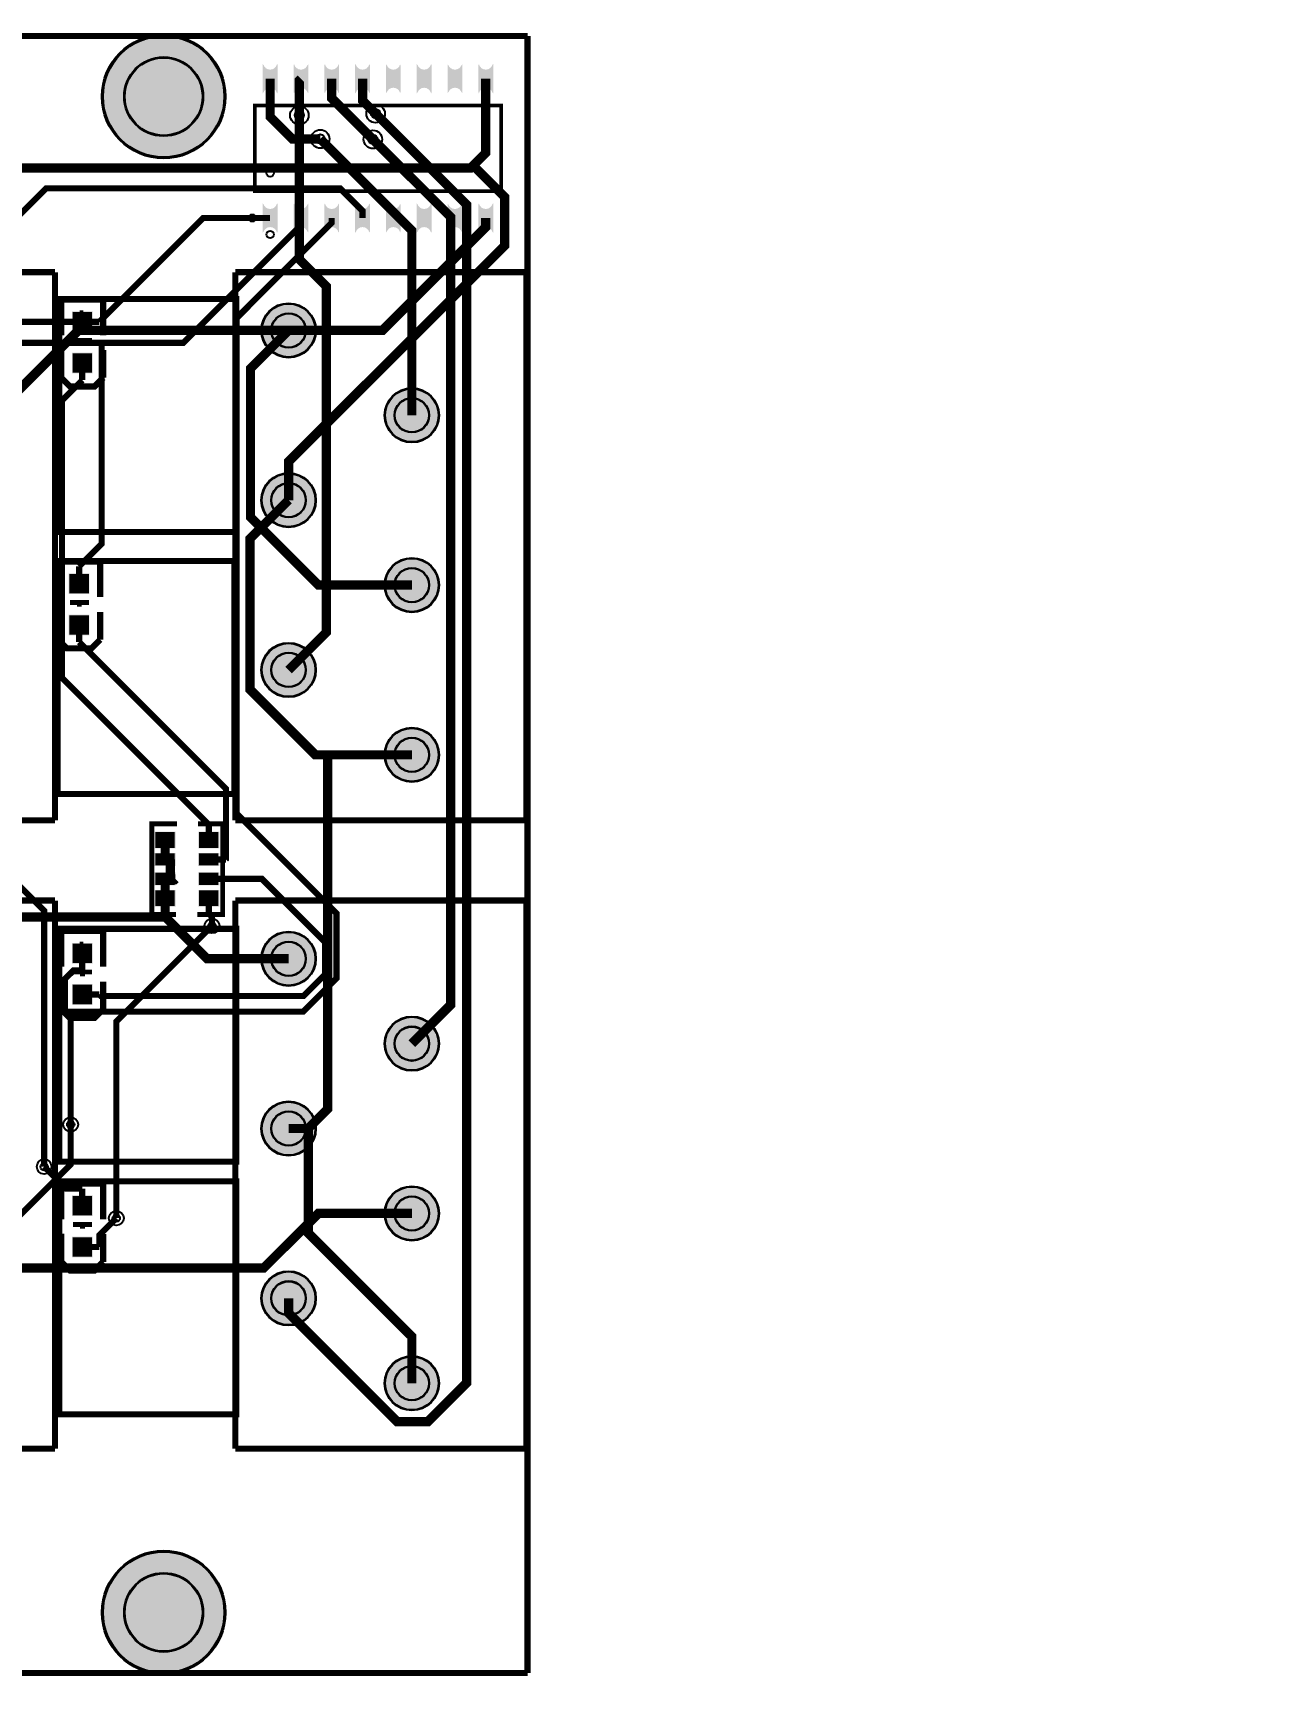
# Model space of a CAD drawing. Header units: millimetres. Extents: x 0 to 105, y 0 to 68.
# Drawn here: x 54.6 to 105.5, y -0.1 to 67.6 of the extents above; entities that cross this region are included whole.
import ezdxf

# ---------------------------------------------------------------- set-up
doc = ezdxf.new("R2010")
doc.units = ezdxf.units.MM
for name, color, linetype, true_color in [('BoardOutLine', 7, 'Continuous', 0xff00ff), ('BottomLayer', 7, 'Continuous', 0x0000ff), ('BottomSolderMaskLayer', 7, 'Continuous', 0xaa00ff), ('Document', 7, 'Continuous', 0xffffff), ('Hole', 7, 'Continuous', 0x222222), ('Multi-Layer', 7, 'Continuous', 0xc0c0c0), ('TopLayer', 7, 'Continuous', 0xff0000), ('TopPasteMaskLayer', 7, 'Continuous', 0x808080), ('TopSilkLayer', 7, 'Continuous', 0xffcc00), ('TopSolderMaskLayer', 7, 'Continuous', 0x800080)]:
    doc.layers.add(name, color=color, linetype=linetype, true_color=true_color)

msp = doc.modelspace()

# ---------------------------------------------------------------- hatches: boundary and pattern name
at = {"layer": 'BottomSolderMaskLayer'}
for points in [[(57.449, 65, 1), (62.551, 65, 1)], [(64.026, 55.359, 1), (66.277, 55.359, 1)], [(69.106, 51.859, 1), (71.357, 51.859, 1)], [(64.026, 48.359, 1), (66.277, 48.359, 1)], [(69.106, 44.859, 1), (71.357, 44.859, 1)], [(64.026, 41.359, 1), (66.277, 41.359, 1)], [(69.106, 37.859, 1), (71.357, 37.859, 1)], [(64.026, 29.451, 1), (66.277, 29.451, 1)], [(69.106, 25.951, 1), (71.357, 25.951, 1)], [(64.026, 22.451, 1), (66.277, 22.451, 1)], [(69.106, 18.951, 1), (71.357, 18.951, 1)], [(64.026, 15.451, 1), (66.277, 15.451, 1)], [(69.106, 11.951, 1), (71.357, 11.951, 1)], [(57.449, 2.5, 1), (62.551, 2.5, 1)]]:
    msp.add_hatch(color=256, dxfattribs=at).paths.add_polyline_path(points)
at = {"layer": 'Document'}
for points in [[(56.917, 55.8), (56.257, 55.8), (56.257, 55.952), (56.917, 55.952)], [(56.541, 55.525), (56.541, 56.185), (56.693, 56.185), (56.693, 55.525)], [(56.592, 53.671), (56.592, 54.331), (56.745, 54.331), (56.745, 53.671)], [(56.79, 45.005), (56.13, 45.005), (56.13, 45.157), (56.79, 45.157)], [(56.414, 44.729), (56.414, 45.39), (56.566, 45.39), (56.566, 44.729)], [(56.465, 42.876), (56.465, 43.536), (56.618, 43.536), (56.618, 42.876)], [(56.917, 29.765), (56.257, 29.765), (56.257, 29.917), (56.917, 29.917)], [(56.541, 29.489), (56.541, 30.15), (56.693, 30.15), (56.693, 29.489)], [(56.592, 27.636), (56.592, 28.296), (56.745, 28.296), (56.745, 27.636)], [(56.541, 19.075), (56.541, 19.736), (56.693, 19.736), (56.693, 19.075)], [(56.917, 19.351), (56.257, 19.351), (56.257, 19.503), (56.917, 19.503)], [(56.592, 17.222), (56.592, 17.882), (56.745, 17.882), (56.745, 17.222)]]:
    msp.add_hatch(color=256, dxfattribs=at).paths.add_polyline_path(points)
at = {"layer": 'Multi-Layer'}
for points in [[(64.051, 55.359, 1), (66.251, 55.359, 1)], [(69.131, 51.859, 1), (71.331, 51.859, 1)], [(64.051, 48.359, 1), (66.251, 48.359, 1)], [(69.131, 44.859, 1), (71.331, 44.859, 1)], [(64.051, 41.359, 1), (66.251, 41.359, 1)], [(69.131, 37.859, 1), (71.331, 37.859, 1)], [(64.051, 29.451, 1), (66.251, 29.451, 1)], [(69.131, 25.951, 1), (71.331, 25.951, 1)], [(64.051, 22.451, 1), (66.251, 22.451, 1)], [(69.131, 18.951, 1), (71.331, 18.951, 1)], [(64.051, 15.451, 1), (66.251, 15.451, 1)], [(69.131, 11.951, 1), (71.331, 11.951, 1)]]:
    msp.add_hatch(color=256, dxfattribs=at).paths.add_polyline_path(points)
at = {"layer": 'TopLayer'}
for points in [[(64.669, 66.33, -0.785398), (64.109, 66.33), (64.109, 65.145, -0.785398), (64.669, 65.145)], [(65.939, 66.33, -0.785398), (65.379, 66.33), (65.379, 65.145, -0.785398), (65.939, 65.145)], [(67.209, 66.33, -0.785398), (66.649, 66.33), (66.649, 65.145, -0.785398), (67.209, 65.145)], [(68.479, 66.33, -0.785398), (67.919, 66.33), (67.919, 65.145, -0.785398), (68.479, 65.145)], [(69.749, 66.33, -0.785398), (69.189, 66.33), (69.189, 65.145, -0.785398), (69.749, 65.145)], [(71.019, 66.33, -0.785398), (70.459, 66.33), (70.459, 65.145, -0.785398), (71.019, 65.145)], [(72.289, 66.33, -0.785398), (71.729, 66.33), (71.729, 65.145, -0.785398), (72.289, 65.145)], [(73.559, 66.33, -0.785398), (72.999, 66.33), (72.999, 65.145, -0.785398), (73.559, 65.145)], [(64.669, 60.585, -0.785398), (64.109, 60.585), (64.109, 59.4, -0.785398), (64.669, 59.4)], [(65.939, 60.585, -0.785398), (65.379, 60.585), (65.379, 59.4, -0.785398), (65.939, 59.4)], [(67.209, 60.585, -0.785398), (66.649, 60.585), (66.649, 59.4, -0.785398), (67.209, 59.4)], [(68.479, 60.585, -0.785398), (67.919, 60.585), (67.919, 59.4, -0.785398), (68.479, 59.4)], [(69.749, 60.585, -0.785398), (69.189, 60.585), (69.189, 59.4, -0.785398), (69.749, 59.4)], [(71.019, 60.585, -0.785398), (70.459, 60.585), (70.459, 59.4, -0.785398), (71.019, 59.4)], [(72.289, 60.585, -0.785398), (71.729, 60.585), (71.729, 59.4, -0.785398), (72.289, 59.4)], [(73.559, 60.585, -0.785398), (72.999, 60.585), (72.999, 59.4, -0.785398), (73.559, 59.4)], [(57.042, 55.315), (56.242, 55.315), (56.242, 56.115), (57.042, 56.115)], [(57.042, 53.613), (56.242, 53.613), (56.242, 54.413), (57.042, 54.413)], [(56.915, 44.52), (56.115, 44.52), (56.115, 45.32), (56.915, 45.32)], [(56.915, 42.818), (56.115, 42.818), (56.115, 43.618), (56.915, 43.618)], [(60.46, 34.672), (60.46, 34.022), (59.66, 34.022), (59.66, 34.672)], [(62.26, 34.672), (62.26, 34.022), (61.46, 34.022), (61.46, 34.672)], [(60.46, 33.797), (60.46, 33.297), (59.66, 33.297), (59.66, 33.797)], [(62.26, 33.797), (62.26, 33.297), (61.46, 33.297), (61.46, 33.797)], [(60.46, 32.997), (60.46, 32.497), (59.66, 32.497), (59.66, 32.997)], [(62.26, 32.997), (62.26, 32.497), (61.46, 32.497), (61.46, 32.997)], [(60.46, 32.272), (60.46, 31.622), (59.66, 31.622), (59.66, 32.272)], [(62.26, 32.272), (62.26, 31.622), (61.46, 31.622), (61.46, 32.272)], [(57.042, 29.28), (56.242, 29.28), (56.242, 30.08), (57.042, 30.08)], [(57.042, 27.578), (56.242, 27.578), (56.242, 28.378), (57.042, 28.378)], [(57.042, 18.866), (56.242, 18.866), (56.242, 19.666), (57.042, 19.666)], [(57.042, 17.164), (56.242, 17.164), (56.242, 17.964), (57.042, 17.964)]]:
    msp.add_hatch(color=256, dxfattribs=at).paths.add_polyline_path(points)
at = {"layer": 'TopPasteMaskLayer'}
for points in [[(64.669, 66.33, -0.785398), (64.109, 66.33), (64.109, 65.145, -0.785398), (64.669, 65.145)], [(65.939, 66.33, -0.785398), (65.379, 66.33), (65.379, 65.145, -0.785398), (65.939, 65.145)], [(67.209, 66.33, -0.785398), (66.649, 66.33), (66.649, 65.145, -0.785398), (67.209, 65.145)], [(68.479, 66.33, -0.785398), (67.919, 66.33), (67.919, 65.145, -0.785398), (68.479, 65.145)], [(69.749, 66.33, -0.785398), (69.189, 66.33), (69.189, 65.145, -0.785398), (69.749, 65.145)], [(71.019, 66.33, -0.785398), (70.459, 66.33), (70.459, 65.145, -0.785398), (71.019, 65.145)], [(72.289, 66.33, -0.785398), (71.729, 66.33), (71.729, 65.145, -0.785398), (72.289, 65.145)], [(73.559, 66.33, -0.785398), (72.999, 66.33), (72.999, 65.145, -0.785398), (73.559, 65.145)], [(64.669, 60.585, -0.785398), (64.109, 60.585), (64.109, 59.4, -0.785398), (64.669, 59.4)], [(65.939, 60.585, -0.785398), (65.379, 60.585), (65.379, 59.4, -0.785398), (65.939, 59.4)], [(67.209, 60.585, -0.785398), (66.649, 60.585), (66.649, 59.4, -0.785398), (67.209, 59.4)], [(68.479, 60.585, -0.785398), (67.919, 60.585), (67.919, 59.4, -0.785398), (68.479, 59.4)], [(69.749, 60.585, -0.785398), (69.189, 60.585), (69.189, 59.4, -0.785398), (69.749, 59.4)], [(71.019, 60.585, -0.785398), (70.459, 60.585), (70.459, 59.4, -0.785398), (71.019, 59.4)], [(72.289, 60.585, -0.785398), (71.729, 60.585), (71.729, 59.4, -0.785398), (72.289, 59.4)], [(73.559, 60.585, -0.785398), (72.999, 60.585), (72.999, 59.4, -0.785398), (73.559, 59.4)], [(57.042, 55.315), (56.242, 55.315), (56.242, 56.115), (57.042, 56.115)], [(57.042, 53.613), (56.242, 53.613), (56.242, 54.413), (57.042, 54.413)], [(56.915, 44.52), (56.115, 44.52), (56.115, 45.32), (56.915, 45.32)], [(56.915, 42.818), (56.115, 42.818), (56.115, 43.618), (56.915, 43.618)], [(60.46, 34.672), (60.46, 34.022), (59.66, 34.022), (59.66, 34.672)], [(62.26, 34.672), (62.26, 34.022), (61.46, 34.022), (61.46, 34.672)], [(60.46, 33.797), (60.46, 33.297), (59.66, 33.297), (59.66, 33.797)], [(62.26, 33.797), (62.26, 33.297), (61.46, 33.297), (61.46, 33.797)], [(60.46, 32.997), (60.46, 32.497), (59.66, 32.497), (59.66, 32.997)], [(62.26, 32.997), (62.26, 32.497), (61.46, 32.497), (61.46, 32.997)], [(60.46, 32.272), (60.46, 31.622), (59.66, 31.622), (59.66, 32.272)], [(62.26, 32.272), (62.26, 31.622), (61.46, 31.622), (61.46, 32.272)], [(57.042, 29.28), (56.242, 29.28), (56.242, 30.08), (57.042, 30.08)], [(57.042, 27.578), (56.242, 27.578), (56.242, 28.378), (57.042, 28.378)], [(57.042, 18.866), (56.242, 18.866), (56.242, 19.666), (57.042, 19.666)], [(57.042, 17.164), (56.242, 17.164), (56.242, 17.964), (57.042, 17.964)]]:
    msp.add_hatch(color=256, dxfattribs=at).paths.add_polyline_path(points)
at = {"layer": 'TopSolderMaskLayer'}
for points in [[(57.449, 65, 1), (62.551, 65, 1)], [(64.695, 66.347, -0.785398), (64.084, 66.347), (64.084, 65.128, -0.785398), (64.695, 65.128)], [(65.965, 66.347, -0.785398), (65.354, 66.347), (65.354, 65.128, -0.785398), (65.965, 65.128)], [(67.235, 66.347, -0.785398), (66.624, 66.347), (66.624, 65.128, -0.785398), (67.235, 65.128)], [(68.505, 66.347, -0.785398), (67.894, 66.347), (67.894, 65.128, -0.785398), (68.505, 65.128)], [(69.775, 66.347, -0.785398), (69.164, 66.347), (69.164, 65.128, -0.785398), (69.775, 65.128)], [(71.045, 66.347, -0.785398), (70.434, 66.347), (70.434, 65.128, -0.785398), (71.045, 65.128)], [(72.315, 66.347, -0.785398), (71.704, 66.347), (71.704, 65.128, -0.785398), (72.315, 65.128)], [(73.585, 66.347, -0.785398), (72.974, 66.347), (72.974, 65.128, -0.785398), (73.585, 65.128)], [(64.695, 60.602, -0.785398), (64.084, 60.602), (64.084, 59.383, -0.785398), (64.695, 59.383)], [(65.965, 60.602, -0.785398), (65.354, 60.602), (65.354, 59.383, -0.785398), (65.965, 59.383)], [(67.235, 60.602, -0.785398), (66.624, 60.602), (66.624, 59.383, -0.785398), (67.235, 59.383)], [(68.505, 60.602, -0.785398), (67.894, 60.602), (67.894, 59.383, -0.785398), (68.505, 59.383)], [(69.775, 60.602, -0.785398), (69.164, 60.602), (69.164, 59.383, -0.785398), (69.775, 59.383)], [(71.045, 60.602, -0.785398), (70.434, 60.602), (70.434, 59.383, -0.785398), (71.045, 59.383)], [(72.315, 60.602, -0.785398), (71.704, 60.602), (71.704, 59.383, -0.785398), (72.315, 59.383)], [(73.585, 60.602, -0.785398), (72.974, 60.602), (72.974, 59.383, -0.785398), (73.585, 59.383)], [(64.026, 55.359, 1), (66.277, 55.359, 1)], [(57.068, 55.29), (56.217, 55.29), (56.217, 56.14), (57.068, 56.14)], [(57.068, 53.588), (56.217, 53.588), (56.217, 54.439), (57.068, 54.439)], [(69.106, 51.859, 1), (71.357, 51.859, 1)], [(64.026, 48.359, 1), (66.277, 48.359, 1)], [(69.106, 44.859, 1), (71.357, 44.859, 1)], [(56.941, 44.495), (56.09, 44.495), (56.09, 45.345), (56.941, 45.345)], [(56.941, 42.793), (56.09, 42.793), (56.09, 43.644), (56.941, 43.644)], [(64.026, 41.359, 1), (66.277, 41.359, 1)], [(69.106, 37.859, 1), (71.357, 37.859, 1)], [(60.491, 34.693), (60.491, 34.001), (59.629, 34.001), (59.629, 34.693)], [(62.291, 34.693), (62.291, 34.001), (61.429, 34.001), (61.429, 34.693)], [(60.501, 33.813), (60.501, 33.281), (59.62, 33.281), (59.62, 33.813)], [(62.301, 33.813), (62.301, 33.281), (61.419, 33.281), (61.419, 33.813)], [(60.501, 33.013), (60.501, 32.481), (59.62, 32.481), (59.62, 33.013)], [(62.301, 33.013), (62.301, 32.481), (61.419, 32.481), (61.419, 33.013)], [(60.491, 32.293), (60.491, 31.602), (59.629, 31.602), (59.629, 32.293)], [(62.291, 32.293), (62.291, 31.602), (61.429, 31.602), (61.429, 32.293)], [(64.026, 29.451, 1), (66.277, 29.451, 1)], [(57.068, 29.255), (56.217, 29.255), (56.217, 30.105), (57.068, 30.105)], [(57.068, 27.553), (56.217, 27.553), (56.217, 28.404), (57.068, 28.404)], [(69.106, 25.951, 1), (71.357, 25.951, 1)], [(64.026, 22.451, 1), (66.277, 22.451, 1)], [(57.068, 18.841), (56.217, 18.841), (56.217, 19.691), (57.068, 19.691)], [(69.106, 18.951, 1), (71.357, 18.951, 1)], [(57.068, 17.139), (56.217, 17.139), (56.217, 17.99), (57.068, 17.99)], [(64.026, 15.451, 1), (66.277, 15.451, 1)], [(69.106, 11.951, 1), (71.357, 11.951, 1)], [(57.449, 2.5, 1), (62.551, 2.5, 1)]]:
    msp.add_hatch(color=256, dxfattribs=at).paths.add_polyline_path(points)

# ---------------------------------------------------------------- linework, layer by layer
at = {"layer": 'BoardOutLine', "const_width": 0.254}
for points in [[(75, 67.5), (0, 67.5)], [(75, 0), (75, 67.5)], [(0, 0), (75, 0)]]:
    msp.add_lwpolyline(points, dxfattribs=at)
at = {"layer": 'BottomLayer'}
for points, const_width in [([(65.151, 15.451), (65.151, 14.84), (69.625, 10.366), (70.891, 10.366), (72.49, 11.965), (72.49, 60.546), (68.738, 64.298)], 0.381), ([(65.151, 41.359), (66.705, 42.914), (66.705, 57.18), (65.594, 58.291), (65.594, 64.23)], 0.381), ([(70.231, 51.859), (70.231, 59.478), (66.456, 63.253)], 0.381), ([(70.231, 25.951), (71.833, 27.553), (71.833, 60.029), (68.626, 63.235)], 0.381), ([(65.151, 55.359), (56.485, 55.359), (50.8, 49.674)], 0.381), ([(45.714, 50.434), (48.651, 47.497), (48.651, 37.857), (55.074, 31.434), (55.074, 20.875)], 0.254), ([(65.151, 48.359), (63.562, 46.77), (63.562, 40.551), (66.253, 37.859), (66.766, 37.859)], 0.381), ([(66.766, 37.859), (66.766, 23.259), (65.959, 22.451)], 0.381), ([(66.766, 37.859), (70.231, 37.859)], 0.381), ([(61.992, 30.808), (58.047, 26.863), (58.047, 18.757)], 0.254), ([(56.167, 22.618), (56.167, 20.974), (46.812, 11.619), (45.457, 11.619), (34.746, 0.908), (16.627, 0.908), (5.326, 12.209), (5.326, 20.646)], 0.254), ([(65.959, 22.451), (65.151, 22.451)], 0.381), ([(65.959, 22.451), (65.959, 18.143), (70.231, 13.871), (70.231, 11.951)], 0.381)]:
    msp.add_lwpolyline(points, dxfattribs=dict(at, const_width=const_width))
at = {"layer": 'BottomSolderMaskLayer'}
for centre, radius in [((60, 65), 2.551), ((59.999, 65), 1.633), ((65.151, 55.359), 1.125), ((65.151, 55.359), 0.716), ((70.231, 51.859), 1.125), ((70.231, 51.859), 0.716), ((65.151, 48.359), 1.125), ((65.151, 48.359), 0.716), ((70.231, 44.859), 1.125), ((70.231, 44.859), 0.716), ((65.151, 41.359), 1.125), ((65.151, 41.359), 0.716), ((70.231, 37.859), 1.125), ((70.231, 37.859), 0.716), ((65.151, 29.451), 1.125), ((65.151, 29.451), 0.716), ((70.231, 25.951), 1.125), ((70.231, 25.951), 0.716), ((65.151, 22.451), 1.125), ((65.151, 22.451), 0.716), ((70.231, 18.951), 1.125), ((70.231, 18.951), 0.716), ((65.151, 15.451), 1.125), ((65.151, 15.451), 0.716), ((70.231, 11.951), 1.125), ((70.231, 11.951), 0.716), ((60, 2.5), 2.551), ((59.999, 2.5), 1.633)]:
    msp.add_circle(centre, radius, dxfattribs=at)
at = {"layer": 'Document'}
msp.add_circle((64.389, 59.315), 0.15, dxfattribs=at)
at = {"layer": 'Hole'}
for centre, radius in [((65.594, 64.23), 0.191), ((68.738, 64.298), 0.191), ((66.456, 63.253), 0.191), ((68.626, 63.235), 0.191), ((61.992, 30.808), 0.152), ((56.167, 22.618), 0.152), ((55.074, 20.875), 0.152), ((58.047, 18.756), 0.152)]:
    msp.add_circle(centre, radius, dxfattribs=at)
at = {"layer": 'Multi-Layer'}
for centre, radius in [((60, 65), 2.5), ((59.999, 65), 1.6), ((65.594, 64.23), 0.381), ((68.738, 64.298), 0.381), ((66.456, 63.253), 0.381), ((68.626, 63.235), 0.381), ((65.151, 55.359), 1.1), ((65.151, 55.359), 0.7), ((70.231, 51.859), 1.1), ((70.231, 51.859), 0.7), ((65.151, 48.359), 1.1), ((65.151, 48.359), 0.7), ((70.231, 44.859), 1.1), ((70.231, 44.859), 0.7), ((65.151, 41.359), 1.1), ((65.151, 41.359), 0.7), ((70.231, 37.859), 1.1), ((70.231, 37.859), 0.7), ((61.992, 30.808), 0.305), ((65.151, 29.451), 1.1), ((65.151, 29.451), 0.7), ((70.231, 25.951), 1.1), ((70.231, 25.951), 0.7), ((65.151, 22.451), 1.1), ((65.151, 22.451), 0.7), ((56.167, 22.618), 0.305), ((55.074, 20.875), 0.305), ((70.231, 18.951), 1.1), ((70.231, 18.951), 0.7), ((58.047, 18.756), 0.305), ((65.151, 15.451), 1.1), ((65.151, 15.451), 0.7), ((70.231, 11.951), 1.1), ((70.231, 11.951), 0.7), ((60, 2.5), 2.5), ((59.999, 2.5), 1.6)]:
    msp.add_circle(centre, radius, dxfattribs=at)
at = {"layer": 'TopLayer'}
for points, const_width in [([(64.389, 65.738), (64.389, 64.164), (65.3, 63.253), (66.456, 63.253)], 0.381), ([(65.659, 65.738), (65.594, 65.672), (65.594, 64.23)], 0.381), ([(66.929, 65.738), (66.929, 64.932), (68.626, 63.235)], 0.381), ([(68.199, 65.738), (68.199, 64.837), (68.738, 64.298)], 0.381), ([(73.279, 65.738), (73.279, 62.676), (72.759, 62.156)], 0.381), ([(45.847, 60.706), (47.192, 62.051), (72.655, 62.051), (72.759, 62.156)], 0.381), ([(72.759, 62.156), (74.059, 60.857), (74.059, 58.858), (65.151, 49.951), (65.151, 48.359)], 0.381), ([(68.199, 59.993), (68.199, 60.288), (67.271, 61.216), (55.157, 61.216), (46.672, 52.731)], 0.254), ([(66.929, 59.993), (66.929, 59.792), (63.001, 55.863), (63.001, 35.45), (67.123, 31.328), (67.123, 28.645), (65.75, 27.271), (56.167, 27.271)], 0.254), ([(64.389, 59.993), (61.625, 59.993), (57.347, 55.715)], 0.254), ([(65.659, 59.993), (65.659, 59.694), (60.814, 54.848), (57.444, 54.848)], 0.254), ([(73.279, 59.993), (73.279, 59.62), (69.019, 55.359), (65.151, 55.359)], 0.381), ([(37.732, 17.675), (39.132, 17.675), (42.441, 20.984), (42.441, 43.35), (38.493, 47.298), (38.493, 56.587), (38.567, 56.661), (41.878, 56.661), (46.419, 52.12), (46.925, 52.12), (50.521, 55.715), (56.642, 55.715)], 0.254), ([(56.642, 55.715), (57.347, 55.715)], 0.254), ([(57.444, 54.848), (51.602, 54.848), (47.66, 50.906), (47.66, 46.885), (43.545, 42.77)], 0.254), ([(57.444, 54.848), (57.444, 46.554), (56.515, 45.625)], 0.254), ([(70.231, 44.859), (66.375, 44.859), (63.579, 47.655), (63.579, 53.788), (65.151, 55.359)], 0.381), ([(56.642, 54.013), (56.642, 53.308)], 0.254), ([(61.86, 34.977), (55.806, 41.031), (55.806, 52.472), (56.642, 53.308)], 0.254), ([(56.515, 44.92), (56.515, 45.625)], 0.254), ([(56.515, 43.218), (56.515, 42.513)], 0.254), ([(62.565, 33.547), (62.567, 33.549), (62.567, 36.461), (56.515, 42.513)], 0.254), ([(61.86, 34.347), (61.86, 34.977)], 0.254), ([(60.06, 34.347), (60.06, 33.577)], 0.381), ([(60.272, 33.547), (60.242, 33.577), (60.06, 33.577)], 0.381), ([(60.06, 33.547), (60.272, 33.547)], 0.381), ([(60.272, 32.747), (60.272, 33.547)], 0.381), ([(61.86, 33.547), (62.565, 33.547)], 0.254), ([(61.86, 32.747), (64.046, 32.747), (66.648, 30.145), (66.648, 28.799), (65.766, 27.917), (57.408, 27.917), (57.347, 27.978)], 0.254), ([(60.483, 32.747), (60.453, 32.717), (60.06, 32.717)], 0.381), ([(60.06, 32.747), (60.272, 32.747)], 0.381), ([(60.06, 32.332), (60.06, 32.717)], 0.381), ([(60.06, 32.332), (60.06, 31.947)], 0.381), ([(60.272, 32.747), (60.483, 32.747)], 0.381), ([(60.06, 31.947), (60.06, 31.178)], 0.381), ([(61.86, 31.947), (61.86, 31.317)], 0.254), ([(52.345, 29.451), (54.072, 31.178), (60.06, 31.178)], 0.381), ([(60.06, 31.178), (61.787, 29.451), (65.151, 29.451)], 0.381), ([(61.86, 31.317), (61.992, 31.185), (61.992, 30.808)], 0.254), ([(56.642, 29.68), (56.642, 28.975)], 0.254), ([(56.167, 27.271), (56.009, 27.271), (55.935, 27.345), (55.935, 28.621), (56.29, 28.975), (56.642, 28.975)], 0.254), ([(56.642, 27.978), (57.347, 27.978)], 0.254), ([(56.167, 27.271), (56.167, 22.618)], 0.254), ([(55.074, 20.875), (55.978, 19.971), (56.642, 19.971)], 0.254), ([(56.642, 19.266), (56.642, 19.971)], 0.254), ([(52.345, 16.7), (64.127, 16.7), (66.378, 18.951), (70.231, 18.951)], 0.381), ([(58.047, 18.757), (57.347, 18.057), (57.347, 17.564)], 0.254), ([(56.642, 17.564), (57.347, 17.564)], 0.254)]:
    msp.add_lwpolyline(points, dxfattribs=dict(at, const_width=const_width))
at = {"layer": 'TopSilkLayer'}
for points, const_width in [([(63.758, 61.094), (63.758, 64.637), (73.91, 64.637), (73.91, 61.094), (63.758, 61.094)], 0.152), ([(55.702, 56.652), (62.992, 56.652), (62.992, 47.05), (55.702, 47.05), (55.702, 56.652)], 0.254), ([(55.626, 45.848), (62.916, 45.848), (62.916, 36.247), (55.626, 36.247), (55.626, 45.848)], 0.254), ([(55.702, 30.685), (62.992, 30.685), (62.992, 21.083), (55.702, 21.083), (55.702, 30.685)], 0.254), ([(55.702, 20.271), (62.992, 20.271), (62.992, 10.669), (55.702, 10.669), (55.702, 20.271)], 0.254)]:
    msp.add_lwpolyline(points, close=True, dxfattribs=dict(at, const_width=const_width))
for points, const_width in [([(43.52, 57.759), (55.52, 57.759)], 0.254), ([(55.52, 35.159), (55.52, 57.759)], 0.254), ([(62.951, 35.159), (62.951, 57.759)], 0.254), ([(62.951, 57.759), (74.951, 57.759)], 0.254), ([(74.951, 35.159), (74.951, 57.759)], 0.254), ([(57.506, 56.629), (55.779, 56.629)], 0.254), ([(55.779, 56.629), (55.779, 55.156)], 0.254), ([(57.506, 56.629), (57.506, 55.156)], 0.254), ([(57.049, 54.94), (56.261, 54.94)], 0.203), ([(56.65, 54.94), (56.65, 54.765)], 0.203), ([(55.779, 54.572), (55.779, 53.404)], 0.254), ([(57.506, 54.547), (57.506, 53.404)], 0.254), ([(57.506, 53.404), (57.15, 53.048), (56.134, 53.048), (55.779, 53.404)], 0.254), ([(57.379, 45.834), (55.652, 45.834)], 0.254), ([(55.652, 45.834), (55.652, 44.361)], 0.254), ([(57.379, 45.834), (57.379, 44.361)], 0.254), ([(56.922, 44.145), (56.134, 44.145)], 0.203), ([(56.523, 44.145), (56.523, 43.97)], 0.203), ([(55.652, 43.777), (55.652, 42.609)], 0.254), ([(57.379, 43.752), (57.379, 42.609)], 0.254), ([(57.379, 42.609), (57.023, 42.253), (56.007, 42.253), (55.652, 42.609)], 0.254), ([(43.52, 35.159), (55.52, 35.159)], 0.254), ([(62.951, 35.159), (74.951, 35.159)], 0.254), ([(60.51, 31.277), (59.51, 31.277), (59.51, 35.017), (60.55, 35.017)], 0.2), ([(61.41, 35.017), (62.43, 35.017), (62.43, 31.277), (61.39, 31.277)], 0.2), ([(43.52, 31.851), (55.52, 31.851)], 0.254), ([(55.52, 9.251), (55.52, 31.851)], 0.254), ([(62.951, 9.251), (62.951, 31.851)], 0.254), ([(62.951, 31.851), (74.951, 31.851)], 0.254), ([(74.951, 9.251), (74.951, 31.851)], 0.254), ([(57.506, 30.594), (55.779, 30.594)], 0.254), ([(55.779, 30.594), (55.779, 29.121)], 0.254), ([(57.506, 30.594), (57.506, 29.121)], 0.254), ([(55.779, 28.537), (55.779, 27.369)], 0.254), ([(57.049, 28.905), (56.261, 28.905)], 0.203), ([(56.65, 28.905), (56.65, 28.73)], 0.203), ([(57.506, 28.512), (57.506, 27.369)], 0.254), ([(57.506, 27.369), (57.15, 27.013), (56.134, 27.013), (55.779, 27.369)], 0.254), ([(57.506, 20.18), (55.779, 20.18)], 0.254), ([(55.779, 20.18), (55.779, 18.707)], 0.254), ([(57.506, 20.18), (57.506, 18.707)], 0.254), ([(57.049, 18.491), (56.261, 18.491)], 0.203), ([(56.65, 18.491), (56.65, 18.316)], 0.203), ([(55.779, 18.123), (55.779, 16.955)], 0.254), ([(57.506, 18.098), (57.506, 16.955)], 0.254), ([(57.506, 16.955), (57.15, 16.599), (56.134, 16.599), (55.779, 16.955)], 0.254), ([(43.52, 9.251), (55.52, 9.251)], 0.254), ([(62.951, 9.251), (74.951, 9.251)], 0.254)]:
    msp.add_lwpolyline(points, dxfattribs=dict(at, const_width=const_width))
for centre in [(64.389, 61.846), (63.657, 59.993)]:
    msp.add_circle(centre, 0.15, dxfattribs=at)
at = {"layer": 'TopSolderMaskLayer'}
for centre, radius in [((60, 65), 2.551), ((59.999, 65), 1.633), ((65.151, 55.359), 1.125), ((65.151, 55.359), 0.716), ((70.231, 51.859), 1.125), ((70.231, 51.859), 0.716), ((65.151, 48.359), 1.125), ((65.151, 48.359), 0.716), ((70.231, 44.859), 1.125), ((70.231, 44.859), 0.716), ((65.151, 41.359), 1.125), ((65.151, 41.359), 0.716), ((70.231, 37.859), 1.125), ((70.231, 37.859), 0.716), ((65.151, 29.451), 1.125), ((65.151, 29.451), 0.716), ((70.231, 25.951), 1.125), ((70.231, 25.951), 0.716), ((65.151, 22.451), 1.125), ((65.151, 22.451), 0.716), ((70.231, 18.951), 1.125), ((70.231, 18.951), 0.716), ((65.151, 15.451), 1.125), ((65.151, 15.451), 0.716), ((70.231, 11.951), 1.125), ((70.231, 11.951), 0.716), ((60, 2.5), 2.551), ((59.999, 2.5), 1.633)]:
    msp.add_circle(centre, radius, dxfattribs=at)

doc.saveas('drawing.dxf')
